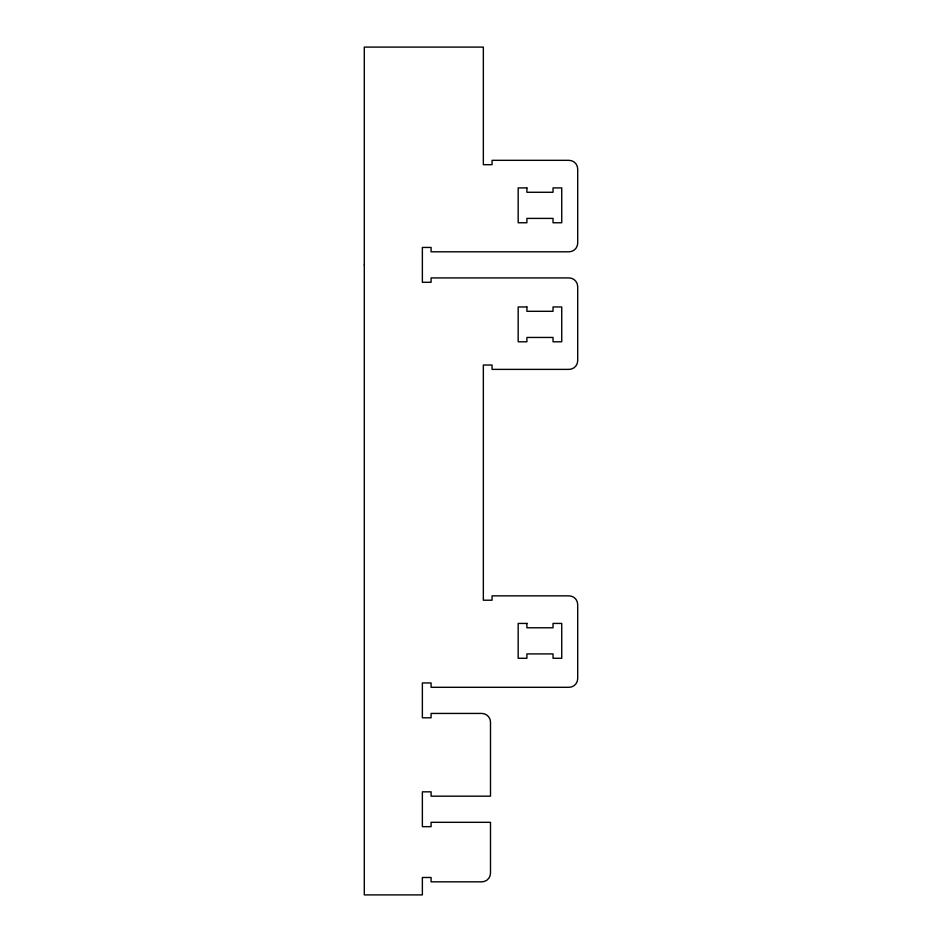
<?xml version="1.0" encoding="UTF-8"?>
<svg xmlns="http://www.w3.org/2000/svg" width="942" height="942" viewBox="0 0 942 942"><rect width="100%" height="100%" fill="white"/><g stroke="black" fill="none" stroke-linecap="round" stroke-linejoin="round"><path stroke-width="1.41" d="M364.295 264.855L364.295 894.9L422.369 894.9L422.369 877.485L431.083 877.485L431.083 881.83L481.786 881.83A8.713 8.713 0 0 0 490.499 873.128L490.499 822.319L431.083 822.319L431.083 826.664L422.369 826.664L422.369 791.833L431.083 791.833L431.083 796.178L490.499 796.178L490.499 722.149A8.713 8.713 0 0 0 481.88 713.435L431.083 713.435L431.083 717.792L422.369 717.792L422.369 682.95L431.083 682.95L431.083 687.307L568.992 687.307A8.713 8.713 0 0 0 577.705 678.593L577.705 604.552A8.713 8.713 0 0 0 568.992 595.85L492.054 595.85L492.054 600.207L483.34 600.207L483.34 365.025L492.054 365.025L492.054 369.382L568.992 369.382A8.713 8.713 0 0 0 577.705 360.668L577.705 286.627A8.713 8.713 0 0 0 568.992 277.925L431.083 277.925L431.083 282.282L422.369 282.282L422.369 247.44L431.083 247.44L431.083 251.797L568.992 251.797A8.713 8.713 0 0 0 577.705 243.083L577.705 169.042A8.713 8.713 0 0 0 568.992 160.328L492.054 160.328L492.054 164.685L483.34 164.685L483.34 47.1L364.295 47.1L364.295 264.855M526.896 187.917L518.182 187.917L518.182 222.759L526.896 222.759L526.896 218.403L553.025 218.403L553.025 222.759L561.738 222.759L561.738 187.917L553.025 187.917L553.025 192.274L526.896 192.274L526.896 187.917M526.896 306.962L518.182 306.962L518.182 341.793L526.896 341.793L526.896 337.448L553.025 337.448L553.025 341.793L561.738 341.793L561.738 306.962L553.025 306.962L553.025 311.307L526.896 311.307L526.896 306.962M526.896 623.427L518.182 623.427L518.182 658.27L526.896 658.27L526.896 653.913L553.025 653.913L553.025 658.27L561.738 658.27L561.738 623.427L553.025 623.427L553.025 627.784L526.896 627.784L526.896 623.427"/></g></svg>
